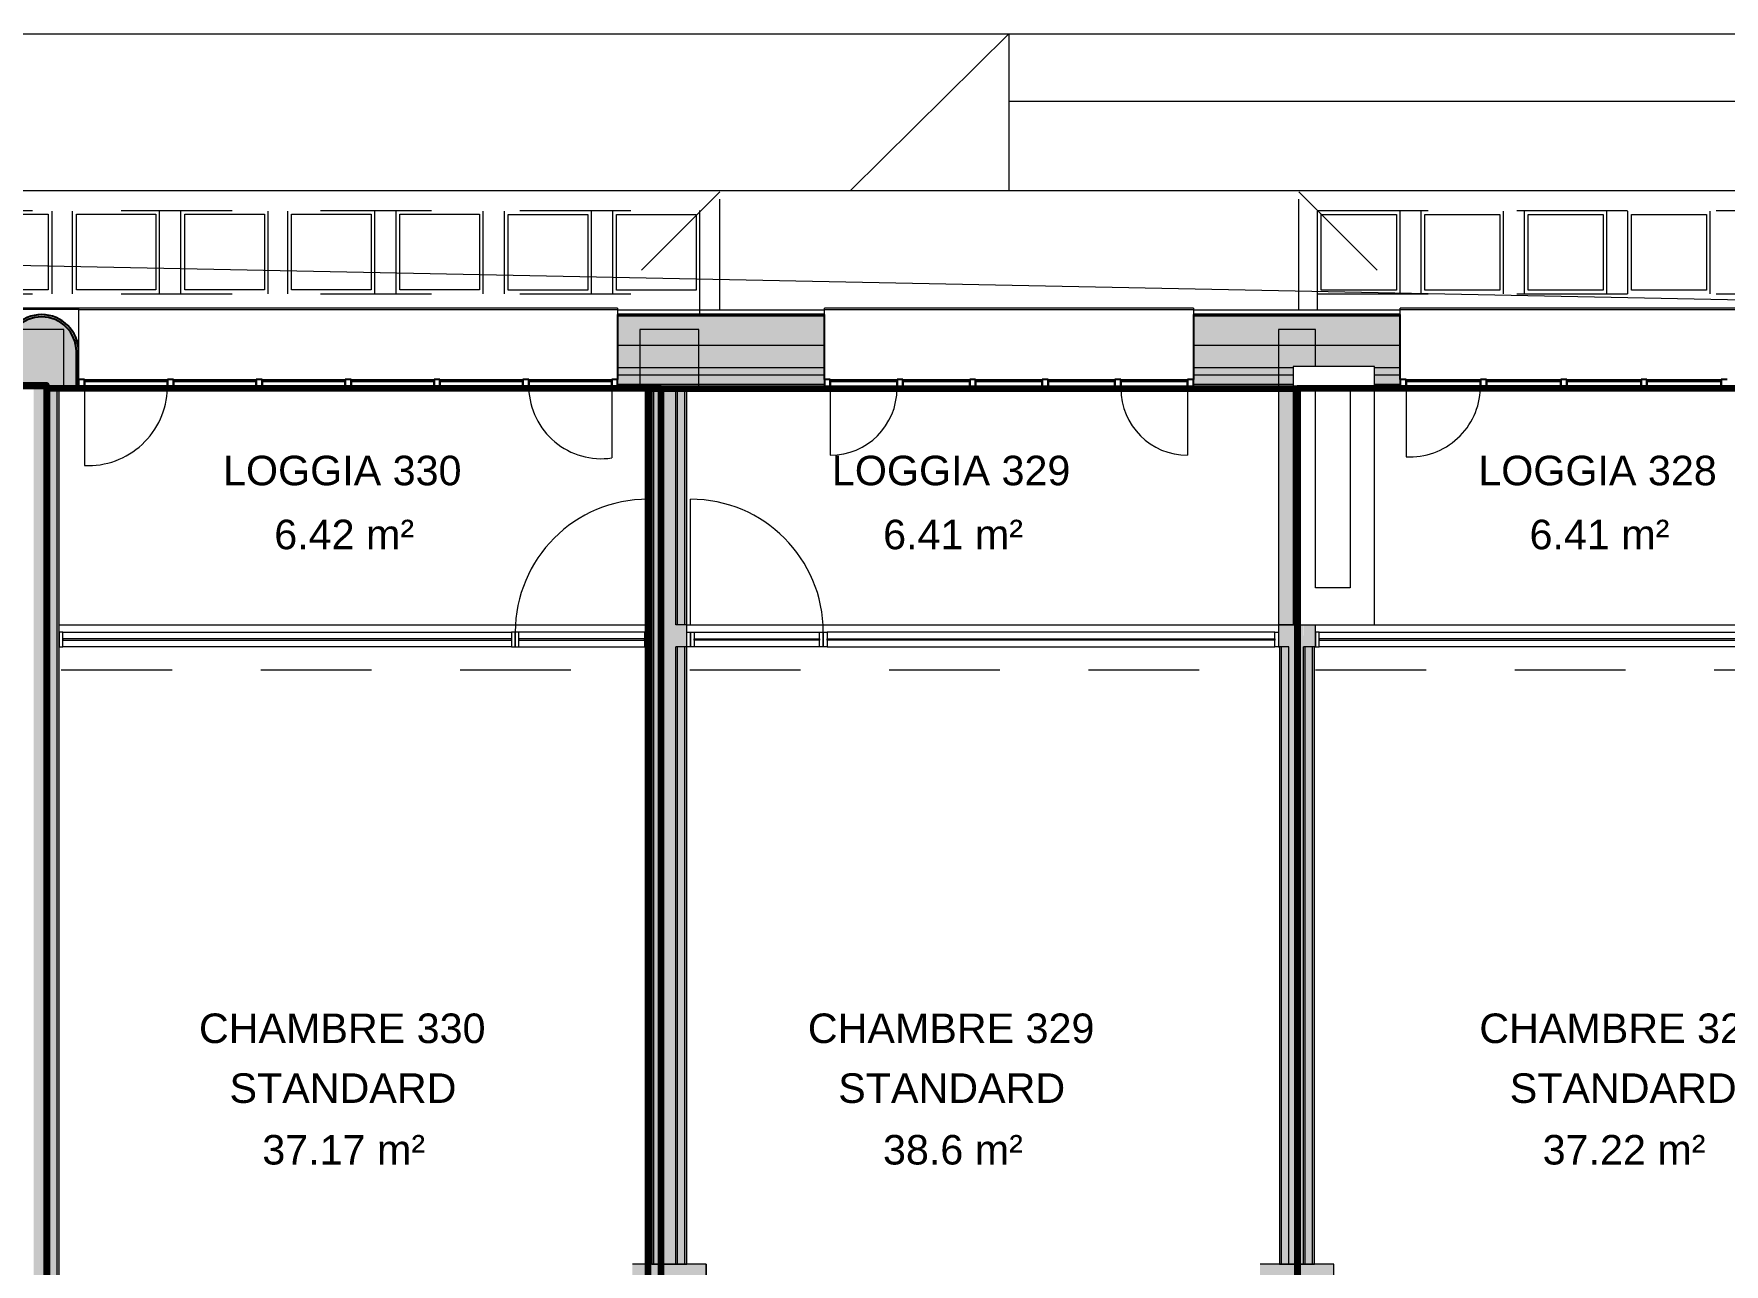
# Model space of a CAD drawing. Header units: metres. Extents: x -227.9 to -140, y 38 to 92.1.
# Drawn here: x -189.37 to -177.93, y 83.81 to 92.14 of the extents above; entities that cross this region are included whole.
import ezdxf

# ---------------------------------------------------------------- set-up
doc = ezdxf.new("R2010")
doc.units = ezdxf.units.M
doc.linetypes.add('JIS_02_0.7', pattern=[1.35, 0.75, -0.6])
for name, color, linetype, lineweight in [('A-AREA-IDEN', 7, 'Continuous', 9), ('A-COLS', 7, 'Continuous', 5), ('A-FLOR', 7, 'Continuous', 5), ('A-GLAZ', 7, 'Continuous', 5), ('A-WALL', 7, 'Continuous', 5), ('A-WALL-PATT', 7, 'Continuous', 13), ('I-WALL', 7, 'Continuous', 5), ('Q-SPCQ', 7, 'Continuous', 5), ('S-COLS', 7, 'Continuous', 5)]:
    doc.layers.add(name, color=color, linetype=linetype, lineweight=lineweight)
doc.layers.add('A-DETL', color=94, linetype='Continuous', lineweight=5, true_color=0x00a600)
doc.layers.add('A-DETL-MBND', color=9, linetype='Continuous', lineweight=5, true_color=0xc0c0c0)
doc.layers.add('Chambre', color=40, linetype='Continuous')
doc.styles.add('Arial_1', font='arial.ttf', dxfattribs={"height": 0.2})

msp = doc.modelspace()

# ---------------------------------------------------------------- hatches: boundary and pattern name
at = {"layer": 'A-COLS', "true_color": 0x808080}
for points in [[(-189.084, 89.74), (-189.069, 89.74), (-189.069, 89.99), (-189.075, 90.046), (-189.094, 90.099), (-189.124, 90.146), (-189.163, 90.186), (-189.211, 90.216), (-189.264, 90.234), (-189.319, 90.24), (-189.375, 90.234), (-189.428, 90.216), (-189.475, 90.186), (-189.515, 90.146), (-189.544, 90.099), (-189.563, 90.046), (-189.569, 89.99), (-189.569, 89.74), (-189.554, 89.74), (-189.554, 89.99), (-189.548, 90.043), (-189.531, 90.092), (-189.503, 90.137), (-189.466, 90.174), (-189.418, 90.203), (-189.371, 90.219), (-189.319, 90.225), (-189.267, 90.219), (-189.217, 90.202), (-189.169, 90.171), (-189.135, 90.137), (-189.107, 90.092), (-189.09, 90.043), (-189.084, 89.99), (-189.084, 89.8)], [(-189.084, 89.74), (-189.084, 89.99), (-189.09, 90.043), (-189.107, 90.092), (-189.135, 90.137), (-189.173, 90.174), (-189.217, 90.202), (-189.267, 90.219), (-189.319, 90.225), (-189.371, 90.219), (-189.421, 90.202), (-189.469, 90.171), (-189.503, 90.137), (-189.531, 90.092), (-189.548, 90.043), (-189.554, 89.99), (-189.554, 89.74), (-189.469, 89.74), (-189.469, 90.14), (-189.169, 90.14), (-189.169, 89.74)]]:
    msp.add_hatch(color=8, dxfattribs=at).paths.add_polyline_path(points)
at = {"layer": 'A-WALL', "true_color": 0x808080}
h = msp.add_hatch(color=8, dxfattribs=at)
h.paths.add_polyline_path([(-169.889, 89.766), (-169.889, 90.24), (-170.852, 90.24), (-170.852, 90.23), (-169.899, 90.23), (-169.899, 89.766)])
h.paths.add_polyline_path([(-219.476, 89.766), (-219.476, 90.23), (-218.195, 90.23), (-218.195, 90.24), (-219.486, 90.24), (-219.486, 89.766)])
h.paths.add_polyline_path([(-172.979, 90.23), (-172.152, 90.23), (-172.152, 90.24), (-172.979, 90.24)])
h.paths.add_polyline_path([(-180.119, 90.23), (-180.119, 90.24), (-181.519, 90.24), (-181.519, 90.23), (-180.784, 90.23)])
h.paths.add_polyline_path([(-184.895, 90.23), (-184.019, 90.23), (-184.019, 90.24), (-185.419, 90.24), (-185.419, 90.23)])
h.paths.add_polyline_path([(-201.719, 90.23), (-201.719, 90.24), (-203.119, 90.24), (-203.119, 90.23), (-202.163, 90.23)])
h.paths.add_polyline_path([(-205.619, 90.23), (-205.619, 90.24), (-207.019, 90.24), (-207.019, 90.23), (-206.275, 90.23)])
h.paths.add_polyline_path([(-215.095, 90.23), (-214.119, 90.23), (-214.119, 90.24), (-215.095, 90.24)])
h = msp.add_hatch(color=8, dxfattribs=at)
h.paths.add_polyline_path([(-169.899, 90.03), (-169.899, 90.23), (-170.852, 90.23), (-170.852, 90.03), (-170.094, 90.03)])
h.paths.add_polyline_path([(-172.152, 90.03), (-172.152, 90.23), (-172.979, 90.23), (-172.979, 90.03), (-172.561, 90.03)])
h.paths.add_polyline_path([(-181.519, 90.03), (-180.119, 90.03), (-180.119, 90.23), (-181.519, 90.23), (-181.519, 90.112)])
h.paths.add_polyline_path([(-184.019, 90.03), (-184.019, 90.23), (-185.419, 90.23), (-185.419, 90.03), (-184.073, 90.03)])
h.paths.add_polyline_path([(-207.019, 90.03), (-205.619, 90.03), (-205.619, 90.23), (-207.019, 90.23), (-207.019, 90.112)])
h.paths.add_polyline_path([(-201.719, 90.03), (-201.719, 90.23), (-203.119, 90.23), (-203.119, 90.03), (-202.269, 90.03), (-202.269, 90.14), (-201.869, 90.14), (-201.869, 90.03)])
h.paths.add_polyline_path([(-214.497, 90.03), (-214.119, 90.03), (-214.119, 90.23), (-215.095, 90.23), (-215.095, 90.03)])
h.paths.add_polyline_path([(-219.476, 90.03), (-218.486, 90.03), (-218.486, 90.14), (-218.195, 90.14), (-218.195, 90.23), (-219.476, 90.23)])
h = msp.add_hatch(color=8, dxfattribs=at)
h.paths.add_polyline_path([(-170.094, 89.88), (-169.899, 89.88), (-169.899, 90.03), (-170.852, 90.03), (-170.852, 89.88)])
h.paths.add_polyline_path([(-172.152, 89.88), (-172.152, 90.03), (-172.979, 90.03), (-172.979, 89.88), (-172.561, 89.88)])
h.paths.add_polyline_path([(-180.119, 89.88), (-180.119, 90.03), (-181.519, 90.03), (-181.519, 89.88), (-180.844, 89.88), (-180.844, 89.89), (-180.294, 89.89), (-180.294, 89.88)])
h.paths.add_polyline_path([(-184.019, 89.88), (-184.019, 90.03), (-185.419, 90.03), (-185.419, 89.88), (-184.073, 89.88)])
h.paths.add_polyline_path([(-203.119, 89.88), (-202.269, 89.88), (-202.269, 90.03), (-203.119, 90.03)])
h.paths.add_polyline_path([(-201.869, 89.88), (-201.719, 89.88), (-201.719, 90.03), (-201.869, 90.03), (-201.869, 89.896)])
h.paths.add_polyline_path([(-214.497, 89.88), (-214.119, 89.88), (-214.119, 90.03), (-215.095, 90.03), (-215.095, 89.88)])
h.paths.add_polyline_path([(-206.275, 89.88), (-205.619, 89.88), (-205.619, 90.03), (-207.019, 90.03), (-207.019, 89.88)])
h.paths.add_polyline_path([(-218.486, 89.88), (-218.486, 90.03), (-219.476, 90.03), (-219.476, 89.88), (-218.609, 89.88)])
h = msp.add_hatch(color=8, dxfattribs=at)
h.paths.add_polyline_path([(-172.152, 89.83), (-172.152, 89.88), (-172.979, 89.88), (-172.979, 89.83), (-172.561, 89.83)])
h.paths.add_polyline_path([(-170.852, 89.83), (-169.899, 89.83), (-169.899, 89.88), (-170.852, 89.88)])
h.paths.add_polyline_path([(-185.419, 89.83), (-184.019, 89.83), (-184.019, 89.88), (-185.419, 89.88)])
h.paths.add_polyline_path([(-181.519, 89.83), (-180.844, 89.83), (-180.844, 89.88), (-181.519, 89.88)])
h.paths.add_polyline_path([(-180.119, 89.83), (-180.119, 89.88), (-180.294, 89.88), (-180.294, 89.83)])
h.paths.add_polyline_path([(-201.719, 89.83), (-201.719, 89.88), (-201.869, 89.88), (-201.869, 89.83)])
h.paths.add_polyline_path([(-202.986, 89.83), (-202.269, 89.83), (-202.269, 89.88), (-203.119, 89.88), (-203.119, 89.83)])
h.paths.add_polyline_path([(-205.619, 89.83), (-205.619, 89.88), (-207.019, 89.88), (-207.019, 89.83), (-206.275, 89.83)])
h.paths.add_polyline_path([(-215.095, 89.83), (-214.119, 89.83), (-214.119, 89.88), (-215.095, 89.88)])
h.paths.add_polyline_path([(-219.476, 89.83), (-218.486, 89.83), (-218.486, 89.88), (-219.476, 89.88)])
h = msp.add_hatch(color=8, dxfattribs=at)
h.paths.add_polyline_path([(-170.094, 89.766), (-169.899, 89.766), (-169.899, 89.83), (-170.852, 89.83), (-170.852, 89.766)])
h.paths.add_polyline_path([(-172.979, 89.766), (-172.152, 89.766), (-172.152, 89.83), (-172.979, 89.83), (-172.979, 89.8)])
h.paths.add_polyline_path([(-180.294, 89.766), (-180.119, 89.766), (-180.119, 89.83), (-180.294, 89.83), (-180.294, 89.774)])
h.paths.add_polyline_path([(-181.519, 89.766), (-180.844, 89.766), (-180.844, 89.83), (-181.519, 89.83), (-181.519, 89.8)])
h.paths.add_polyline_path([(-184.895, 89.766), (-184.019, 89.766), (-184.019, 89.83), (-185.419, 89.83), (-185.419, 89.766)])
h.paths.add_polyline_path([(-203.119, 89.766), (-202.269, 89.766), (-202.269, 89.83), (-203.119, 89.83), (-203.119, 89.8)])
h.paths.add_polyline_path([(-201.719, 89.766), (-201.719, 89.83), (-201.869, 89.83), (-201.869, 89.766)])
h.paths.add_polyline_path([(-206.275, 89.766), (-205.619, 89.766), (-205.619, 89.83), (-207.019, 89.83), (-207.019, 89.766)])
h.paths.add_polyline_path([(-214.497, 89.766), (-214.119, 89.766), (-214.119, 89.83), (-215.095, 89.83), (-215.095, 89.766)])
h.paths.add_polyline_path([(-218.486, 89.766), (-218.486, 89.83), (-219.476, 89.83), (-219.476, 89.766), (-218.609, 89.766)])
at = {"layer": 'A-WALL-PATT', "lineweight": 5, "true_color": 0xaaaaaa}
for points in [[(-180.844, 88.14), (-180.844, 89.89), (-180.694, 89.89), (-180.694, 90.14), (-180.944, 90.14), (-180.944, 88.14)], [(-180.764, 83.814), (-180.764, 87.991), (-180.774, 87.991), (-180.774, 83.814)]]:
    msp.add_hatch(color=253, dxfattribs=at).paths.add_polyline_path(points)
at = {"layer": 'A-WALL-PATT', "lineweight": 5, "true_color": 0x808080}
h = msp.add_hatch(color=8, dxfattribs=at)
h.paths.add_polyline_path([(-169.889, 89.753), (-169.889, 89.766), (-170.852, 89.766), (-170.852, 89.753), (-170.094, 89.753)])
h.paths.add_polyline_path([(-172.152, 89.753), (-172.152, 89.766), (-172.979, 89.766), (-172.979, 89.753), (-172.561, 89.753)])
h.paths.add_polyline_path([(-185.419, 89.753), (-184.019, 89.753), (-184.019, 89.766), (-185.419, 89.766)])
h.paths.add_polyline_path([(-181.519, 89.753), (-180.844, 89.753), (-180.844, 89.766), (-181.519, 89.766)])
h.paths.add_polyline_path([(-180.294, 89.753), (-180.119, 89.753), (-180.119, 89.766), (-180.294, 89.766), (-180.294, 89.755)])
h.paths.add_polyline_path([(-201.719, 89.753), (-201.719, 89.766), (-201.869, 89.766), (-201.869, 89.753)])
h.paths.add_polyline_path([(-203.119, 89.753), (-202.269, 89.753), (-202.269, 89.766), (-203.119, 89.766)])
h.paths.add_polyline_path([(-205.619, 89.753), (-205.619, 89.766), (-207.019, 89.766), (-207.019, 89.753), (-206.275, 89.753)])
h.paths.add_polyline_path([(-218.486, 89.753), (-218.486, 89.766), (-219.486, 89.766), (-219.486, 89.753), (-218.609, 89.753)])
h.paths.add_polyline_path([(-215.095, 89.753), (-214.119, 89.753), (-214.119, 89.766), (-215.095, 89.766)])
h = msp.add_hatch(color=8, dxfattribs=at)
h.paths.add_polyline_path([(-170.094, 89.74), (-169.889, 89.74), (-169.889, 89.753), (-170.852, 89.753), (-170.852, 89.74)])
h.paths.add_polyline_path([(-172.152, 89.74), (-172.152, 89.753), (-172.979, 89.753), (-172.979, 89.74), (-172.561, 89.74)])
h.paths.add_polyline_path([(-180.119, 89.74), (-180.119, 89.753), (-180.294, 89.753), (-180.294, 89.74)])
h.paths.add_polyline_path([(-181.519, 89.74), (-180.844, 89.74), (-180.844, 89.753), (-181.519, 89.753)])
h.paths.add_polyline_path([(-184.019, 89.74), (-184.019, 89.753), (-185.419, 89.753), (-185.419, 89.74), (-184.073, 89.74)])
h.paths.add_polyline_path([(-202.986, 89.74), (-202.269, 89.74), (-202.269, 89.753), (-203.119, 89.753), (-203.119, 89.74)])
h.paths.add_polyline_path([(-201.719, 89.74), (-201.719, 89.753), (-201.869, 89.753), (-201.869, 89.74)])
h.paths.add_polyline_path([(-207.019, 89.74), (-205.619, 89.74), (-205.619, 89.753), (-207.019, 89.753)])
h.paths.add_polyline_path([(-214.119, 89.74), (-214.119, 89.753), (-215.095, 89.753), (-215.095, 89.74), (-214.497, 89.74)])
h.paths.add_polyline_path([(-218.486, 89.74), (-218.486, 89.753), (-219.486, 89.753), (-219.486, 89.74), (-218.609, 89.74)])
at = {"layer": 'A-WALL-PATT', "lineweight": 5, "true_color": 0xaaaaaa}
h = msp.add_hatch(color=253, dxfattribs=at)
h.paths.add_polyline_path([(-189.264, 79.642), (-189.264, 81.115), (-189.274, 81.115), (-189.274, 79.642)])
h.paths.add_polyline_path([(-189.264, 81.215), (-189.264, 82.365), (-189.274, 82.365), (-189.274, 81.215)])
h.paths.add_polyline_path([(-189.264, 82.465), (-189.264, 89.74), (-189.274, 89.74), (-189.274, 82.465)])
h = msp.add_hatch(color=253, dxfattribs=at)
h.paths.add_polyline_path([(-185.014, 83.814), (-185.014, 87.991), (-185.024, 87.991), (-185.024, 83.814)])
h.paths.add_polyline_path([(-185.024, 88.141), (-185.014, 88.141), (-185.014, 89.74), (-185.024, 89.74), (-185.024, 88.504)])
at = {"layer": 'I-WALL', "true_color": 0xaaaaaa}
for points in [[(-189.374, 79.642), (-189.274, 79.642), (-189.274, 89.74), (-189.374, 89.74), (-189.374, 79.692)], [(-185.187, 83.814), (-185.174, 83.814), (-185.174, 89.74), (-185.187, 89.74), (-185.187, 84.218)], [(-185.124, 83.814), (-185.124, 89.74), (-185.174, 89.74), (-185.174, 83.814)], [(-185.124, 83.814), (-185.024, 83.814), (-185.024, 89.74), (-185.124, 89.74), (-185.124, 84.218)], [(-180.924, 83.814), (-180.924, 87.991), (-180.937, 87.991), (-180.937, 83.814)], [(-180.874, 83.814), (-180.874, 87.991), (-180.924, 87.991), (-180.924, 83.814)], [(-180.774, 83.814), (-180.774, 87.991), (-180.874, 87.991), (-180.874, 83.814), (-180.784, 83.814)], [(-180.714, 83.814), (-180.714, 87.991), (-180.764, 87.991), (-180.764, 83.814)], [(-180.701, 83.814), (-180.701, 87.991), (-180.714, 87.991), (-180.714, 83.814)]]:
    msp.add_hatch(color=253, dxfattribs=at).paths.add_polyline_path(points)
h = msp.add_hatch(color=253, dxfattribs=at)
h.paths.add_polyline_path([(-189.214, 79.692), (-189.214, 81.115), (-189.264, 81.115), (-189.264, 79.692)])
h.paths.add_polyline_path([(-189.214, 81.215), (-189.214, 82.365), (-189.264, 82.365), (-189.264, 81.215)])
h.paths.add_polyline_path([(-189.214, 82.465), (-189.214, 89.74), (-189.264, 89.74), (-189.264, 82.465)])
h = msp.add_hatch(color=253, dxfattribs=at)
h.paths.add_polyline_path([(-189.201, 79.705), (-189.201, 81.115), (-189.214, 81.115), (-189.214, 79.705)])
h.paths.add_polyline_path([(-189.201, 81.215), (-189.201, 82.365), (-189.214, 82.365), (-189.214, 81.215)])
h.paths.add_polyline_path([(-189.214, 82.465), (-189.201, 82.465), (-189.201, 89.74), (-189.214, 89.74), (-189.214, 83.146)])
h = msp.add_hatch(color=253, dxfattribs=at)
h.paths.add_polyline_path([(-184.964, 83.814), (-184.964, 87.991), (-185.014, 87.991), (-185.014, 83.814)])
h.paths.add_polyline_path([(-185.014, 88.141), (-184.964, 88.141), (-184.964, 89.74), (-185.014, 89.74), (-185.014, 88.504)])
h = msp.add_hatch(color=253, dxfattribs=at)
h.paths.add_polyline_path([(-184.964, 83.814), (-184.951, 83.814), (-184.951, 87.991), (-184.964, 87.991), (-184.964, 84.218)])
h.paths.add_polyline_path([(-184.964, 88.141), (-184.951, 88.141), (-184.951, 89.74), (-184.964, 89.74), (-184.964, 88.504)])
h = msp.add_hatch(color=253, dxfattribs=at)
h.paths.add_polyline_path([(-180.937, 87.991), (-180.774, 87.991), (-180.775, 88.14), (-180.944, 88.141), (-180.944, 87.991)])
h.paths.add_polyline_path([(-184.964, 87.991), (-184.951, 87.991), (-184.951, 88.141), (-185.024, 88.141), (-185.024, 87.991), (-185.014, 87.991)])
h = msp.add_hatch(color=253, dxfattribs=at)
h.paths.add_polyline_path([(-180.714, 87.991), (-180.694, 87.991), (-180.694, 88.14), (-180.774, 88.14), (-180.774, 87.991), (-180.764, 87.991)])
h.paths.add_polyline_path([(-176.672, 87.991), (-176.624, 87.991), (-176.624, 88.141), (-176.687, 88.141), (-176.687, 87.991), (-176.674, 87.991)])
at = {"layer": 'S-COLS', "lineweight": 9, "true_color": 0x808080}
msp.add_hatch(color=8, dxfattribs=at).paths.add_polyline_path([(-189.169, 89.74), (-189.169, 90.14), (-189.469, 90.14), (-189.469, 89.74)])
at = {"layer": 'S-COLS', "true_color": 0x808080}
for points in [[(-184.869, 89.74), (-184.869, 90.14), (-185.269, 90.14), (-185.269, 89.74), (-184.895, 89.74)], [(-185.319, 83.314), (-184.819, 83.314), (-184.819, 83.814), (-185.319, 83.814)], [(-181.069, 83.314), (-180.569, 83.314), (-180.569, 83.814), (-181.069, 83.814)]]:
    msp.add_hatch(color=8, dxfattribs=at).paths.add_polyline_path(points)

# ---------------------------------------------------------------- linework, layer by layer
at = {"layer": 'A-COLS', "lineweight": 25}
for p, q in [((-189.084, 89.74), (-189.084, 89.99)), ((-189.084, 89.99), (-189.084, 89.74)), ((-189.069, 89.8), (-189.069, 89.99)), ((-189.169, 89.74), (-189.084, 89.74)), ((-189.084, 89.74), (-189.069, 89.74))]:
    msp.add_line(p, q, dxfattribs=at)
for radius in [0.25, 0.235, 0.235]:
    msp.add_arc((-189.319, 89.99), radius, 0, 180, dxfattribs=at)
at = {"layer": 'A-DETL', "color": 7}
msp.add_line((-214.859, 91.081), (-172.279, 91.081), dxfattribs=at)
at = {"layer": 'A-DETL', "color": 9, "linetype": 'JIS_02_0.7', "lineweight": 9, "true_color": 0xc0c0c0}
for p, q in [((-184.726, 91.071), (-185.557, 90.24)), ((-180.806, 91.071), (-180.007, 90.272)), ((-202.28, 90.945), (-184.862, 90.945)), ((-189.813, 90.919), (-189.274, 90.919)), ((-189.274, 90.919), (-189.274, 90.407)), ((-189.249, 90.381), (-189.249, 90.941)), ((-189.11, 90.381), (-189.11, 90.941)), ((-189.084, 90.919), (-188.545, 90.919)), ((-189.084, 90.407), (-189.084, 90.919)), ((-188.545, 90.919), (-188.545, 90.407)), ((-188.52, 90.381), (-188.52, 90.941)), ((-188.376, 90.381), (-188.376, 90.941)), ((-188.35, 90.919), (-187.811, 90.919)), ((-188.35, 90.407), (-188.35, 90.919)), ((-187.811, 90.919), (-187.811, 90.407)), ((-187.786, 90.381), (-187.786, 90.941)), ((-187.652, 90.381), (-187.652, 90.941)), ((-187.627, 90.919), (-187.088, 90.919)), ((-187.627, 90.407), (-187.627, 90.919)), ((-187.088, 90.919), (-187.088, 90.407)), ((-187.062, 90.381), (-187.062, 90.941)), ((-186.919, 90.381), (-186.919, 90.941)), ((-186.893, 90.919), (-186.354, 90.919)), ((-186.893, 90.407), (-186.893, 90.919)), ((-186.354, 90.919), (-186.354, 90.407)), ((-186.329, 90.381), (-186.329, 90.941)), ((-186.186, 90.38), (-186.186, 90.94)), ((-186.16, 90.918), (-185.621, 90.918)), ((-186.16, 90.405), (-186.16, 90.918)), ((-185.621, 90.918), (-185.621, 90.405)), ((-185.596, 90.38), (-185.596, 90.94)), ((-185.452, 90.38), (-185.452, 90.94)), ((-185.427, 90.918), (-184.888, 90.918)), ((-185.427, 90.405), (-185.427, 90.918)), ((-184.888, 90.918), (-184.888, 90.405)), ((-184.862, 90.24), (-184.862, 90.945)), ((-180.681, 90.945), (-172.42, 90.945)), ((-180.681, 90.94), (-180.681, 90.272)), ((-180.654, 90.918), (-180.145, 90.918)), ((-180.654, 90.406), (-180.654, 90.918)), ((-180.145, 90.918), (-180.145, 90.406)), ((-180.12, 90.38), (-180.12, 90.94)), ((-179.981, 90.94), (-179.981, 90.38)), ((-179.954, 90.918), (-179.445, 90.918)), ((-179.954, 90.406), (-179.954, 90.918)), ((-179.445, 90.918), (-179.445, 90.406)), ((-179.42, 90.38), (-179.42, 90.94)), ((-179.281, 90.94), (-179.281, 90.38)), ((-179.254, 90.918), (-178.745, 90.918)), ((-179.254, 90.406), (-179.254, 90.918)), ((-178.745, 90.918), (-178.745, 90.406)), ((-178.72, 90.38), (-178.72, 90.94)), ((-178.581, 90.94), (-178.581, 90.38)), ((-178.554, 90.918), (-178.045, 90.918)), ((-178.554, 90.406), (-178.554, 90.918)), ((-178.045, 90.918), (-178.045, 90.406)), ((-178.02, 90.38), (-178.02, 90.94)), ((-202.28, 90.38), (-184.862, 90.38)), ((-189.274, 90.407), (-189.813, 90.407)), ((-188.545, 90.407), (-189.084, 90.407)), ((-187.811, 90.407), (-188.35, 90.407)), ((-187.088, 90.407), (-187.627, 90.407)), ((-186.354, 90.407), (-186.893, 90.407)), ((-185.621, 90.405), (-186.16, 90.405)), ((-184.888, 90.405), (-185.427, 90.405)), ((-180.681, 90.38), (-172.42, 90.38)), ((-180.145, 90.406), (-180.654, 90.406)), ((-179.445, 90.406), (-179.954, 90.406)), ((-178.745, 90.406), (-179.254, 90.406)), ((-178.045, 90.406), (-178.554, 90.406)), ((-189.186, 87.835), (-185.187, 87.835)), ((-184.931, 87.835), (-180.944, 87.835)), ((-180.694, 87.835), (-176.694, 87.835))]:
    msp.add_line(p, q, dxfattribs=at)
at = {"layer": 'A-DETL', "color": 7, "linetype": 'JIS_02_0.7'}
for p, q in [((-184.726, 90.272), (-184.726, 91.081)), ((-180.806, 90.272), (-180.806, 91.081))]:
    msp.add_line(p, q, dxfattribs=at)
at = {"layer": 'A-DETL-MBND', "lineweight": 9}
for p, q in [((-204.369, 92.14), (-182.769, 92.14)), ((-182.769, 92.14), (-183.843, 91.081)), ((-182.769, 92.14), (-182.769, 91.081)), ((-182.769, 92.14), (-170.855, 92.14)), ((-182.769, 91.685), (-171.31, 91.685)), ((-175.106, 90.283), (-214.859, 91.081)), ((-214.859, 91.081), (-172.279, 91.081))]:
    msp.add_line(p, q, dxfattribs=at)
at = {"layer": 'A-FLOR'}
for p, q in [((-189.201, 88.141), (-185.187, 88.141)), ((-184.951, 88.141), (-180.944, 88.141)), ((-180.294, 88.141), (-176.687, 88.141)), ((-184.819, 83.814), (-184.819, 83.314))]:
    msp.add_line(p, q, dxfattribs=at)
at = {"layer": 'A-GLAZ', "lineweight": 9}
for p, q in [((-185.419, 90.283), (-189.069, 90.283)), ((-185.419, 90.273), (-189.069, 90.273)), ((-185.419, 90.283), (-185.419, 90.273)), ((-185.419, 90.273), (-185.419, 90.24)), ((-181.519, 90.283), (-184.019, 90.283)), ((-184.019, 90.273), (-184.019, 90.283)), ((-184.019, 90.24), (-184.019, 90.273)), ((-181.519, 90.273), (-184.019, 90.273)), ((-181.519, 90.283), (-181.519, 90.273)), ((-181.519, 90.273), (-181.519, 90.24)), ((-176.819, 90.283), (-180.119, 90.283)), ((-180.119, 90.273), (-180.119, 90.283)), ((-180.119, 90.24), (-180.119, 90.273)), ((-176.819, 90.273), (-180.119, 90.273)), ((-189.069, 89.99), (-189.069, 90.012)), ((-189.029, 89.8), (-188.467, 89.8)), ((-188.467, 89.74), (-189.029, 89.74)), ((-189.029, 89.74), (-189.029, 89.219)), ((-188.427, 89.8), (-187.866, 89.8)), ((-187.866, 89.74), (-188.427, 89.74)), ((-187.826, 89.8), (-187.264, 89.8)), ((-187.264, 89.74), (-187.826, 89.74)), ((-187.224, 89.8), (-186.662, 89.8)), ((-186.662, 89.74), (-187.224, 89.74)), ((-186.622, 89.8), (-186.061, 89.8)), ((-186.061, 89.74), (-186.622, 89.74)), ((-186.021, 89.8), (-185.459, 89.8)), ((-185.459, 89.74), (-186.021, 89.74)), ((-185.459, 89.74), (-185.459, 89.271)), ((-183.979, 89.8), (-183.527, 89.8)), ((-183.527, 89.74), (-183.979, 89.74)), ((-183.979, 89.74), (-183.979, 89.288)), ((-183.487, 89.8), (-183.035, 89.8)), ((-183.035, 89.74), (-183.487, 89.74)), ((-182.995, 89.8), (-182.543, 89.8)), ((-182.543, 89.74), (-182.995, 89.74)), ((-182.503, 89.8), (-182.051, 89.8)), ((-182.051, 89.74), (-182.503, 89.74)), ((-182.011, 89.8), (-181.559, 89.8)), ((-181.559, 89.74), (-182.011, 89.74)), ((-181.559, 89.74), (-181.559, 89.288)), ((-180.079, 89.8), (-179.576, 89.8)), ((-179.576, 89.74), (-180.079, 89.74)), ((-180.079, 89.74), (-180.079, 89.277)), ((-179.536, 89.8), (-179.032, 89.8)), ((-179.032, 89.74), (-179.536, 89.74)), ((-178.992, 89.8), (-178.489, 89.8)), ((-178.489, 89.74), (-178.992, 89.74)), ((-178.449, 89.8), (-177.946, 89.8)), ((-177.946, 89.74), (-178.449, 89.74))]:
    msp.add_line(p, q, dxfattribs=at)
at = {"layer": 'A-GLAZ', "lineweight": 25}
for p, q in [((-189.029, 89.8), (-189.069, 89.8)), ((-189.069, 89.8), (-189.069, 89.74)), ((-189.069, 89.74), (-189.029, 89.74)), ((-189.029, 89.74), (-189.029, 89.8)), ((-188.467, 89.788), (-189.029, 89.788)), ((-189.029, 89.788), (-189.029, 89.752)), ((-189.029, 89.752), (-188.467, 89.752)), ((-188.427, 89.8), (-188.467, 89.8)), ((-188.467, 89.8), (-188.467, 89.74)), ((-188.467, 89.752), (-188.467, 89.788)), ((-188.467, 89.74), (-188.427, 89.74)), ((-188.427, 89.74), (-188.427, 89.8)), ((-187.866, 89.788), (-188.427, 89.788)), ((-188.427, 89.788), (-188.427, 89.752)), ((-188.427, 89.752), (-187.866, 89.752)), ((-187.826, 89.8), (-187.866, 89.8)), ((-187.866, 89.8), (-187.866, 89.74)), ((-187.866, 89.752), (-187.866, 89.788)), ((-187.866, 89.74), (-187.826, 89.74)), ((-187.826, 89.74), (-187.826, 89.8)), ((-187.264, 89.788), (-187.826, 89.788)), ((-187.826, 89.788), (-187.826, 89.752)), ((-187.826, 89.752), (-187.264, 89.752)), ((-187.224, 89.8), (-187.264, 89.8)), ((-187.264, 89.8), (-187.264, 89.74)), ((-187.264, 89.752), (-187.264, 89.788)), ((-187.264, 89.74), (-187.224, 89.74)), ((-187.224, 89.74), (-187.224, 89.8)), ((-186.662, 89.788), (-187.224, 89.788)), ((-187.224, 89.788), (-187.224, 89.752)), ((-187.224, 89.752), (-186.662, 89.752)), ((-186.622, 89.8), (-186.662, 89.8)), ((-186.662, 89.8), (-186.662, 89.74)), ((-186.662, 89.752), (-186.662, 89.788)), ((-186.662, 89.74), (-186.622, 89.74)), ((-186.622, 89.74), (-186.622, 89.8)), ((-186.061, 89.788), (-186.622, 89.788)), ((-186.622, 89.788), (-186.622, 89.752)), ((-186.622, 89.752), (-186.061, 89.752)), ((-186.021, 89.8), (-186.061, 89.8)), ((-186.061, 89.8), (-186.061, 89.74)), ((-186.061, 89.752), (-186.061, 89.788)), ((-186.061, 89.74), (-186.021, 89.74)), ((-186.021, 89.74), (-186.021, 89.8)), ((-185.459, 89.788), (-186.021, 89.788)), ((-186.021, 89.788), (-186.021, 89.752)), ((-186.021, 89.752), (-185.459, 89.752)), ((-185.419, 89.8), (-185.459, 89.8)), ((-185.459, 89.8), (-185.459, 89.74)), ((-185.459, 89.752), (-185.459, 89.788)), ((-185.459, 89.74), (-185.419, 89.74)), ((-185.419, 89.74), (-185.419, 89.8)), ((-183.979, 89.8), (-184.019, 89.8)), ((-184.019, 89.8), (-184.019, 89.74)), ((-184.019, 89.74), (-183.979, 89.74)), ((-183.979, 89.74), (-183.979, 89.8)), ((-183.527, 89.788), (-183.979, 89.788)), ((-183.979, 89.788), (-183.979, 89.752)), ((-183.979, 89.752), (-183.527, 89.752)), ((-183.487, 89.8), (-183.527, 89.8)), ((-183.527, 89.8), (-183.527, 89.74)), ((-183.527, 89.752), (-183.527, 89.788)), ((-183.527, 89.74), (-183.487, 89.74)), ((-183.487, 89.74), (-183.487, 89.8)), ((-183.035, 89.788), (-183.487, 89.788)), ((-183.487, 89.788), (-183.487, 89.752)), ((-183.487, 89.752), (-183.035, 89.752)), ((-182.995, 89.8), (-183.035, 89.8)), ((-183.035, 89.8), (-183.035, 89.74)), ((-183.035, 89.752), (-183.035, 89.788)), ((-183.035, 89.74), (-182.995, 89.74)), ((-182.995, 89.74), (-182.995, 89.8)), ((-182.543, 89.788), (-182.995, 89.788)), ((-182.995, 89.788), (-182.995, 89.752)), ((-182.995, 89.752), (-182.543, 89.752)), ((-182.503, 89.8), (-182.543, 89.8)), ((-182.543, 89.8), (-182.543, 89.74)), ((-182.543, 89.752), (-182.543, 89.788)), ((-182.543, 89.74), (-182.503, 89.74)), ((-182.503, 89.74), (-182.503, 89.8)), ((-182.051, 89.788), (-182.503, 89.788)), ((-182.503, 89.788), (-182.503, 89.752)), ((-182.503, 89.752), (-182.051, 89.752)), ((-182.011, 89.8), (-182.051, 89.8)), ((-182.051, 89.8), (-182.051, 89.74)), ((-182.051, 89.752), (-182.051, 89.788)), ((-182.051, 89.74), (-182.011, 89.74)), ((-182.011, 89.74), (-182.011, 89.8)), ((-181.559, 89.788), (-182.011, 89.788)), ((-182.011, 89.788), (-182.011, 89.752)), ((-182.011, 89.752), (-181.559, 89.752)), ((-181.519, 89.8), (-181.559, 89.8)), ((-181.559, 89.8), (-181.559, 89.74)), ((-181.559, 89.752), (-181.559, 89.788)), ((-181.559, 89.74), (-181.519, 89.74)), ((-181.519, 89.74), (-181.519, 89.8)), ((-180.079, 89.8), (-180.119, 89.8)), ((-180.119, 89.8), (-180.119, 89.74)), ((-180.119, 89.74), (-180.079, 89.74)), ((-180.079, 89.74), (-180.079, 89.8)), ((-179.576, 89.788), (-180.079, 89.788)), ((-180.079, 89.788), (-180.079, 89.752)), ((-180.079, 89.752), (-179.576, 89.752)), ((-179.536, 89.8), (-179.576, 89.8)), ((-179.576, 89.8), (-179.576, 89.74)), ((-179.576, 89.752), (-179.576, 89.788)), ((-179.576, 89.74), (-179.536, 89.74)), ((-179.536, 89.74), (-179.536, 89.8)), ((-179.032, 89.788), (-179.536, 89.788)), ((-179.536, 89.788), (-179.536, 89.752)), ((-179.536, 89.752), (-179.032, 89.752)), ((-178.992, 89.8), (-179.032, 89.8)), ((-179.032, 89.8), (-179.032, 89.74)), ((-179.032, 89.752), (-179.032, 89.788)), ((-179.032, 89.74), (-178.992, 89.74)), ((-178.992, 89.74), (-178.992, 89.8)), ((-178.489, 89.788), (-178.992, 89.788)), ((-178.992, 89.788), (-178.992, 89.752)), ((-178.992, 89.752), (-178.489, 89.752)), ((-178.449, 89.8), (-178.489, 89.8)), ((-178.489, 89.8), (-178.489, 89.74)), ((-178.489, 89.752), (-178.489, 89.788)), ((-178.489, 89.74), (-178.449, 89.74)), ((-178.449, 89.74), (-178.449, 89.8)), ((-177.946, 89.788), (-178.449, 89.788)), ((-178.449, 89.788), (-178.449, 89.752)), ((-178.449, 89.752), (-177.946, 89.752)), ((-177.906, 89.8), (-177.946, 89.8)), ((-177.946, 89.8), (-177.946, 89.74)), ((-177.946, 89.752), (-177.946, 89.788)), ((-177.946, 89.74), (-177.906, 89.74))]:
    msp.add_line(p, q, dxfattribs=at)
at = {"layer": 'A-GLAZ'}
for p, q in [((-185.212, 88.141), (-185.212, 88.991)), ((-184.926, 88.141), (-184.926, 88.991)), ((-189.176, 88.091), (-186.137, 88.091)), ((-185.237, 88.091), (-186.087, 88.091)), ((-184.901, 88.091), (-184.051, 88.091)), ((-180.969, 88.091), (-184.001, 88.091)), ((-180.669, 88.091), (-177.637, 88.091)), ((-186.137, 87.991), (-189.176, 87.991)), ((-186.087, 87.991), (-185.237, 87.991)), ((-184.051, 87.991), (-184.901, 87.991)), ((-184.001, 87.991), (-180.969, 87.991)), ((-177.637, 87.991), (-180.669, 87.991))]:
    msp.add_line(p, q, dxfattribs=at)
at = {"layer": 'A-GLAZ', "lineweight": 13}
for p, q in [((-189.176, 88.091), (-189.201, 88.091)), ((-189.201, 88.091), (-189.201, 87.991)), ((-189.176, 87.991), (-189.176, 88.091)), ((-186.137, 88.046), (-189.176, 88.046)), ((-189.176, 88.046), (-189.176, 88.036)), ((-189.176, 88.036), (-186.137, 88.036)), ((-186.112, 88.091), (-186.137, 88.091)), ((-186.137, 88.091), (-186.137, 87.991)), ((-186.137, 88.036), (-186.137, 88.046)), ((-186.087, 88.091), (-186.112, 88.091)), ((-186.112, 88.091), (-186.112, 87.991)), ((-186.112, 87.991), (-186.112, 88.091)), ((-186.087, 87.991), (-186.087, 88.091)), ((-185.237, 88.046), (-186.087, 88.046)), ((-186.087, 88.046), (-186.087, 88.036)), ((-186.087, 88.036), (-185.237, 88.036)), ((-185.212, 88.091), (-185.237, 88.091)), ((-185.237, 88.091), (-185.237, 87.991)), ((-185.237, 88.036), (-185.237, 88.046)), ((-185.212, 87.991), (-185.212, 88.091)), ((-185.187, 88.091), (-185.212, 88.091)), ((-185.212, 88.091), (-185.212, 87.991)), ((-185.187, 87.991), (-185.187, 88.091)), ((-184.951, 87.991), (-184.951, 88.091)), ((-184.951, 88.091), (-184.926, 88.091)), ((-184.926, 87.991), (-184.926, 88.091)), ((-184.926, 88.091), (-184.901, 88.091)), ((-184.926, 88.091), (-184.926, 87.991)), ((-184.901, 88.091), (-184.901, 87.991)), ((-184.901, 88.046), (-184.051, 88.046)), ((-184.901, 88.036), (-184.901, 88.046)), ((-184.051, 88.036), (-184.901, 88.036)), ((-184.051, 87.991), (-184.051, 88.091)), ((-184.051, 88.091), (-184.026, 88.091)), ((-184.051, 88.046), (-184.051, 88.036)), ((-184.026, 88.091), (-184.026, 87.991)), ((-184.026, 88.091), (-184.001, 88.091)), ((-184.026, 87.991), (-184.026, 88.091)), ((-184.001, 88.091), (-184.001, 87.991)), ((-184.001, 88.036), (-184.001, 88.046)), ((-184.001, 88.046), (-180.969, 88.046)), ((-180.969, 88.036), (-184.001, 88.036)), ((-180.969, 88.091), (-180.944, 88.091)), ((-180.969, 87.991), (-180.969, 88.091)), ((-180.969, 88.046), (-180.969, 88.036)), ((-180.944, 88.091), (-180.944, 87.991)), ((-180.669, 88.091), (-180.694, 88.091)), ((-180.694, 88.091), (-180.694, 87.991)), ((-180.669, 87.991), (-180.669, 88.091)), ((-177.637, 88.046), (-180.669, 88.046)), ((-180.669, 88.046), (-180.669, 88.036)), ((-180.669, 88.036), (-177.637, 88.036)), ((-189.201, 87.991), (-189.176, 87.991)), ((-186.137, 87.991), (-186.112, 87.991)), ((-186.112, 87.991), (-186.087, 87.991)), ((-185.237, 87.991), (-185.212, 87.991)), ((-185.212, 87.991), (-185.187, 87.991)), ((-184.926, 87.991), (-184.951, 87.991)), ((-184.901, 87.991), (-184.926, 87.991)), ((-184.026, 87.991), (-184.051, 87.991)), ((-184.001, 87.991), (-184.026, 87.991)), ((-180.944, 87.991), (-180.969, 87.991)), ((-180.694, 87.991), (-180.669, 87.991))]:
    msp.add_line(p, q, dxfattribs=at)
at = {"layer": 'A-GLAZ', "lineweight": 9}
for centre, radius, start, end in [((-189.005, 89.756), 0.538, 267.4166, 358.3113), ((-185.53, 89.756), 0.491, 181.8507, 278.3555), ((-183.979, 89.74), 0.452, 270, 0), ((-181.559, 89.74), 0.452, 180, 270), ((-180.055, 89.756), 0.479, 267.1021, 358.1058)]:
    msp.add_arc(centre, radius, start, end, dxfattribs=at)
at = {"layer": 'A-GLAZ'}
for centre, start, end in [((-185.212, 88.091), 90, 180), ((-184.926, 88.091), 0, 90)]:
    msp.add_arc(centre, 0.9, start, end, dxfattribs=at)
at = {"layer": 'A-WALL', "lineweight": 13}
for p, q in [((-185.419, 90.272), (-184.019, 90.272)), ((-181.519, 90.272), (-180.119, 90.272))]:
    msp.add_line(p, q, dxfattribs=at)
at = {"layer": 'A-WALL', "lineweight": 25}
for p, q in [((-184.019, 90.24), (-185.419, 90.24)), ((-185.419, 90.24), (-185.419, 89.8)), ((-184.019, 89.8), (-184.019, 90.24)), ((-180.119, 90.24), (-181.519, 90.24)), ((-181.519, 90.24), (-181.519, 89.8)), ((-180.119, 89.8), (-180.119, 90.24)), ((-185.419, 89.74), (-184.019, 89.74)), ((-181.519, 89.74), (-180.844, 89.74)), ((-180.294, 89.74), (-180.119, 89.74))]:
    msp.add_line(p, q, dxfattribs=at)
at = {"layer": 'A-WALL', "lineweight": 9}
for p, q in [((-184.019, 90.23), (-185.419, 90.23)), ((-180.119, 90.23), (-181.519, 90.23)), ((-184.019, 90.03), (-185.419, 90.03)), ((-180.119, 90.03), (-181.519, 90.03)), ((-184.019, 89.88), (-185.419, 89.88)), ((-180.844, 89.88), (-181.519, 89.88)), ((-180.119, 89.88), (-180.294, 89.88)), ((-184.019, 89.83), (-185.419, 89.83)), ((-184.019, 89.766), (-185.419, 89.766)), ((-184.019, 89.753), (-185.419, 89.753)), ((-180.844, 89.83), (-181.519, 89.83)), ((-180.844, 89.766), (-181.519, 89.766)), ((-180.844, 89.753), (-181.519, 89.753)), ((-180.119, 89.83), (-180.294, 89.83)), ((-180.119, 89.766), (-180.294, 89.766)), ((-180.119, 89.753), (-180.294, 89.753))]:
    msp.add_line(p, q, dxfattribs=at)
at = {"layer": 'A-WALL', "lineweight": 15}
for p, q in [((-180.944, 90.14), (-180.944, 88.14)), ((-180.694, 90.14), (-180.944, 90.14)), ((-180.694, 89.89), (-180.694, 90.14)), ((-180.944, 88.14), (-180.844, 88.14))]:
    msp.add_line(p, q, dxfattribs=at)
at = {"layer": 'A-WALL'}
for p, q in [((-189.274, 82.465), (-189.274, 89.74)), ((-189.264, 82.465), (-189.264, 89.74)), ((-189.214, 82.465), (-189.214, 89.74)), ((-185.174, 83.814), (-185.174, 89.74)), ((-185.124, 83.814), (-185.124, 89.74)), ((-185.024, 88.141), (-185.024, 89.74)), ((-185.014, 88.141), (-185.014, 89.74)), ((-184.964, 88.141), (-184.964, 89.74)), ((-184.951, 88.141), (-185.024, 88.141)), ((-185.024, 83.814), (-185.024, 87.991)), ((-184.951, 87.991), (-185.024, 87.991)), ((-185.014, 83.814), (-185.014, 87.991)), ((-184.964, 83.814), (-184.964, 87.991)), ((-180.874, 87.991), (-180.937, 87.991)), ((-180.924, 83.814), (-180.924, 87.991)), ((-180.874, 83.814), (-180.874, 87.991)), ((-180.774, 83.814), (-180.774, 87.991)), ((-180.701, 87.991), (-180.774, 87.991)), ((-180.764, 83.814), (-180.764, 87.991)), ((-180.714, 83.814), (-180.714, 87.991))]:
    msp.add_line(p, q, dxfattribs=at)
at = {"layer": 'Chambre', "lineweight": 140}
for points in [[(-193.464, 89.763), (-189.287, 89.763), (-189.287, 78.478), (-193.464, 78.478)], [(-189.287, 78.478), (-185.124, 78.478), (-185.124, 89.74), (-189.287, 89.74)], [(-185.212, 89.74), (-180.816, 89.74), (-180.816, 78.355), (-185.212, 78.355)], [(-180.817, 78.293), (-176.624, 78.293), (-176.624, 89.74), (-180.817, 89.74)]]:
    msp.add_lwpolyline(points, close=True, dxfattribs=at)
at = {"layer": 'I-WALL', "lineweight": 13}
for p, q in [((-189.201, 82.465), (-189.201, 89.74)), ((-185.187, 89.74), (-185.187, 83.814)), ((-184.951, 89.74), (-185.187, 89.74)), ((-184.951, 83.814), (-184.951, 89.74)), ((-180.844, 88.141), (-180.944, 88.141)), ((-180.944, 88.141), (-180.944, 87.991)), ((-180.694, 87.991), (-180.694, 88.14)), ((-180.944, 87.991), (-180.937, 87.991)), ((-180.937, 87.991), (-180.937, 83.814)), ((-180.701, 83.814), (-180.701, 87.991)), ((-180.701, 87.991), (-180.694, 87.991)), ((-185.187, 83.814), (-184.951, 83.814)), ((-180.937, 83.814), (-180.701, 83.814))]:
    msp.add_line(p, q, dxfattribs=at)
at = {"layer": 'I-WALL'}
for p, q in [((-189.201, 88.141), (-185.187, 88.141)), ((-184.951, 88.141), (-180.944, 88.141))]:
    msp.add_line(p, q, dxfattribs=at)
at = {"layer": 'Q-SPCQ', "color": 9, "lineweight": 9, "true_color": 0xc0c0c0}
for p, q in [((-189.069, 90.284), (-189.569, 90.284)), ((-189.069, 90.274), (-189.569, 90.274)), ((-189.069, 90.284), (-189.069, 90.274)), ((-189.069, 90.274), (-189.069, 90.012)), ((-189.073, 90.041), (-189.069, 90.012)), ((-180.844, 89.89), (-180.844, 88.14)), ((-180.294, 89.89), (-180.844, 89.89)), ((-180.294, 88.14), (-180.294, 89.89)), ((-180.694, 89.74), (-180.459, 89.74)), ((-180.694, 88.39), (-180.694, 89.74)), ((-180.459, 89.74), (-180.459, 88.39)), ((-180.459, 88.39), (-180.694, 88.39)), ((-180.844, 88.14), (-180.294, 88.14))]:
    msp.add_line(p, q, dxfattribs=at)
at = {"layer": 'Q-SPCQ', "color": 9, "lineweight": 9, "true_color": 0xc0c0c0, "flags": 128}
for points in [[(-189.373, 90.234), (-189.372, 90.235), (-189.319, 90.24), (-189.266, 90.235), (-189.265, 90.234)], [(-189.25, 90.231), (-189.216, 90.218), (-189.213, 90.217)], [(-189.198, 90.209), (-189.17, 90.191), (-189.166, 90.188)], [(-189.153, 90.178), (-189.131, 90.156), (-189.126, 90.149)], [(-189.117, 90.138), (-189.1, 90.112), (-189.095, 90.102)], [(-189.09, 90.092), (-189.079, 90.064), (-189.075, 90.05)]]:
    msp.add_lwpolyline(points, dxfattribs=at)
at = {"layer": 'S-COLS', "lineweight": 9}
for p, q in [((-189.169, 90.14), (-189.469, 90.14)), ((-189.169, 89.74), (-189.169, 90.14)), ((-184.869, 90.14), (-185.269, 90.14)), ((-185.269, 90.14), (-185.269, 89.74)), ((-184.869, 89.74), (-184.869, 90.14)), ((-189.469, 89.74), (-189.169, 89.74)), ((-185.269, 89.74), (-184.869, 89.74)), ((-184.819, 83.814), (-185.319, 83.814)), ((-184.819, 83.314), (-184.819, 83.814)), ((-180.569, 83.814), (-181.069, 83.814)), ((-180.569, 83.314), (-180.569, 83.814))]:
    msp.add_line(p, q, dxfattribs=at)

# ---------------------------------------------------------------- texts
at = {"layer": 'A-AREA-IDEN', "color": 164, "true_color": 0x0029a5, "style": 'Arial_1'}
for s, p in [('LOGGIA 330', (-188.091, 89.085)), ('LOGGIA 329', (-183.968, 89.085)), ('LOGGIA 328', (-179.591, 89.085)), ('6.42 m²', (-187.744, 88.652)), ('6.41 m²', (-183.621, 88.652)), ('6.41 m²', (-179.244, 88.652)), ('CHAMBRE 330', (-188.254, 85.31)), ('CHAMBRE 329', (-184.131, 85.31)), ('CHAMBRE 328', (-179.584, 85.31)), ('STANDARD', (-188.047, 84.905)), ('STANDARD', (-183.925, 84.905)), ('STANDARD', (-179.378, 84.905)), ('37.17 m²', (-187.825, 84.488)), ('38.6 m²', (-183.622, 84.488)), ('37.22 m²', (-179.155, 84.488))]:
    msp.add_text(s, height=0.2, dxfattribs=at).set_placement(p)

doc.saveas('drawing.dxf')
